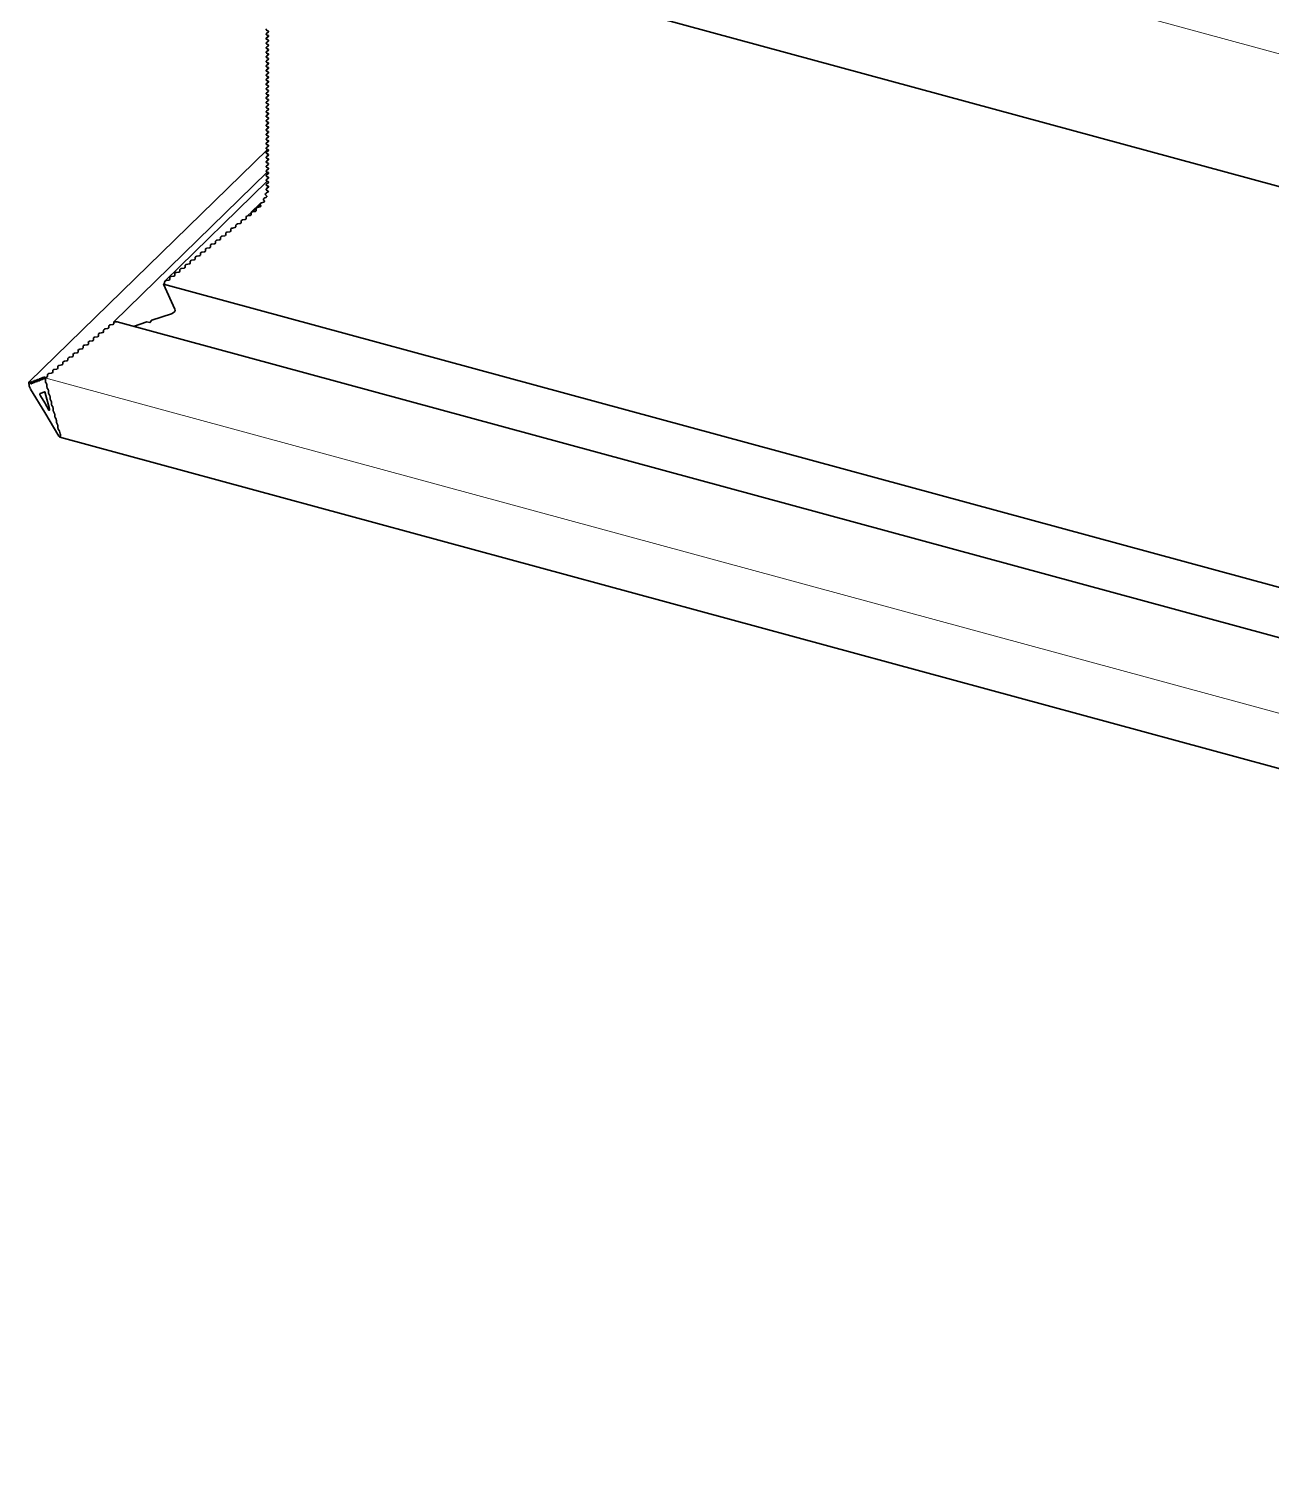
# Model space of a CAD drawing. Header units: millimetres. Extents: x -435 to 27166, y -19117 to 26500.
# Drawn here: x 24722.8 to 24788.8, y 19422.5 to 19499 of the extents above; entities that cross this region are included whole.
import ezdxf

# ---------------------------------------------------------------- set-up
doc = ezdxf.new("R2010")
doc.units = ezdxf.units.MM
doc.layers.add('Daglichtkoepel_Bitumen-P1-v1DWG_dwg', color=8, linetype='Continuous', lineweight=13)

# ---------------------------------------------------------------- blocks, each defined once
blk = doc.blocks.new('Daglichtkoepel_Bitumen-P1-v1DWG_dwg-3211646-Details Appartement')
at = {"color": 90, "lineweight": 35}
for p, q in [((17668.1, 33069.7), (20761.2, 32229.1)), ((17730.3, 32891.7), (17727.3, 32888.8)), ((17730.3, 32885.6), (17727.3, 32882.7)), ((17730.3, 32879.4), (17727.3, 32876.5)), ((17730.3, 32873.3), (17727.3, 32870.4)), ((17730.3, 32867.1), (17727.3, 32864.2)), ((17730.3, 32860.9), (17727.3, 32858)), ((17730.3, 32854.8), (17727.3, 32851.9)), ((17730.3, 32848.6), (17727.3, 32845.7)), ((17730.3, 32842.5), (17727.3, 32839.6)), ((17730.3, 32836.3), (17727.3, 32833.4)), ((17730.3, 32830.2), (17727.3, 32827.2)), ((17730.3, 32824), (17727.3, 32821.1)), ((17730.3, 32817.8), (17727.3, 32814.9)), ((17730.3, 32811.7), (17727.3, 32808.8)), ((17730.3, 32805.5), (17727.3, 32802.6)), ((17730.3, 32799.4), (17727.3, 32796.5)), ((17730.3, 32793.2), (17727.3, 32790.3)), ((17730.3, 32787), (17727.3, 32784.1)), ((17730.3, 32780.9), (17727.3, 32778)), ((17730.3, 32774.7), (17727.3, 32771.8)), ((17730.3, 32768.6), (17727.3, 32765.7)), ((17730.3, 32762.4), (17727.3, 32759.5)), ((17730.3, 32756.3), (17727.3, 32753.3)), ((17728.6, 32732.6), (17407.5, 32419.3)), ((17730.3, 32750.1), (17727.3, 32747.2)), ((17730.3, 32743.9), (17727.3, 32741)), ((17730.3, 32737.8), (17727.3, 32734.9)), ((17730.3, 32731.6), (17727.3, 32728.7)), ((17730.3, 32725.5), (17727.3, 32722.6)), ((17730.3, 32719.3), (17727.3, 32716.4)), ((17730.3, 32713.1), (17727.3, 32710.2)), ((17521.5, 32499.9), (17728.5, 32701.9)), ((17730.3, 32707), (17727.3, 32704.1)), ((17730.3, 32700.8), (17727.3, 32697.9)), ((17730.3, 32694.7), (17727.3, 32691.8)), ((17728.5, 32689.6), (17590.5, 32555)), ((17729.8, 32676.2), (17726.4, 32673)), ((17730.3, 32688.5), (17727.3, 32685.6)), ((17730.3, 32682.4), (17727.3, 32679.5)), ((17718.8, 32659.5), (17706.9, 32648)), ((17707.6, 32647.8), (17713.5, 32653.5)), ((17719.1, 32658.3), (17714.2, 32653.5)), ((22609.8, 31118.2), (17526, 32499.9)), ((17414.7, 32420.4), (17414.7, 32418.2)), ((17416.4, 32418.9), (17415.3, 32420.7)), ((17416.8, 32421.2), (17416.8, 32419.1)), ((17418.5, 32419.7), (17417.4, 32421.5)), ((17418.9, 32422.1), (17418.9, 32419.9)), ((17420.6, 32420.5), (17419.5, 32422.3)), ((17421, 32422.9), (17421, 32420.7)), ((17422.7, 32421.4), (17421.7, 32423.1)), ((17423.2, 32423.7), (17423.2, 32421.5)), ((17424.9, 32422.2), (17423.8, 32423.9)), ((17425.3, 32424.5), (17425.3, 32422.3)), ((17427, 32423), (17425.9, 32424.8)), ((17427.4, 32425.3), (17427.4, 32423.2)), ((17429.2, 32420.1), (17429.2, 32422.3)), ((17410, 32416.4), (17408.9, 32418.2)), ((17410.4, 32418.8), (17410.4, 32416.6)), ((17412.1, 32417.3), (17411.1, 32419)), ((17412.5, 32419.6), (17412.5, 32417.4)), ((17414.2, 32418.1), (17413.2, 32419.8)), ((17430.7, 32416.8), (17429.6, 32418.6)), ((17431.3, 32412.3), (17431.3, 32414.4)), ((17432.8, 32408.9), (17431.8, 32410.7)), ((17433.5, 32404.4), (17433.5, 32406.5)), ((17434.9, 32401), (17433.9, 32402.8)), ((17435.6, 32396.5), (17435.6, 32398.7)), ((17437.1, 32393.1), (17436, 32394.9)), ((17437.7, 32388.6), (17437.7, 32390.8)), ((17439.2, 32385.2), (17438.1, 32387)), ((17439.8, 32380.7), (17439.8, 32382.9)), ((17441.3, 32377.4), (17440.2, 32379.1)), ((17441.9, 32372.8), (17441.9, 32375)), ((17443.4, 32369.5), (17442.4, 32371.2)), ((17444.1, 32364.9), (17444.1, 32367.1)), ((17445.5, 32361.6), (17444.5, 32363.3)), ((17446.2, 32357), (17446.2, 32359.2)), ((17447.7, 32353.7), (17446.6, 32355.5)), ((17448.6, 32344.6), (22574.4, 30951.5))]:
    blk.add_line(p, q, dxfattribs=at)
at = {"color": 250, "lineweight": 13}
for p, q in [((17727.5, 32889), (17730.3, 32891.7)), ((17729.9, 32890.9), (17730.1, 32891.1)), ((17727.5, 32882.8), (17730.3, 32885.6)), ((17727.5, 32876.7), (17730.3, 32879.4)), ((17727.5, 32870.5), (17730.3, 32873.2)), ((17727.5, 32864.3), (17730.3, 32867.1)), ((17729.9, 32884.7), (17730.1, 32884.9)), ((17729.9, 32878.6), (17730.1, 32878.8)), ((17729.9, 32872.4), (17730.1, 32872.6)), ((17727.5, 32858.2), (17730.3, 32860.9)), ((17727.5, 32852), (17730.3, 32854.8)), ((17727.5, 32845.9), (17730.3, 32848.6)), ((17729.9, 32866.3), (17730.1, 32866.5)), ((17729.9, 32860.1), (17730.1, 32860.3)), ((17729.9, 32854), (17730.1, 32854.2)), ((17729.9, 32847.8), (17730.1, 32848)), ((17727.5, 32839.7), (17730.3, 32842.5)), ((17727.5, 32833.6), (17730.3, 32836.3)), ((17727.5, 32827.4), (17730.3, 32830.1)), ((17729.9, 32841.6), (17730.1, 32841.8)), ((17729.9, 32835.5), (17730.1, 32835.7)), ((17729.9, 32829.3), (17730.1, 32829.5)), ((17727.5, 32821.2), (17730.3, 32824)), ((17727.5, 32815.1), (17730.3, 32817.8)), ((17727.5, 32808.9), (17730.3, 32811.7)), ((17729.9, 32823.2), (17730.1, 32823.4)), ((17729.9, 32817), (17730.1, 32817.2)), ((17729.9, 32810.8), (17730.1, 32811.1)), ((17727.5, 32802.8), (17730.3, 32805.5)), ((17727.5, 32796.6), (17730.3, 32799.3)), ((17727.5, 32790.4), (17730.3, 32793.2)), ((17729.9, 32804.7), (17730.1, 32804.9)), ((17729.9, 32798.5), (17730.1, 32798.7)), ((17729.9, 32792.4), (17730.1, 32792.6)), ((17727.5, 32784.3), (17730.3, 32787)), ((17727.5, 32778.1), (17730.3, 32780.9)), ((17727.5, 32772), (17730.3, 32774.7)), ((17729.9, 32786.2), (17730.1, 32786.4)), ((17729.9, 32780.1), (17730.1, 32780.3)), ((17729.9, 32773.9), (17730.1, 32774.1)), ((17727.5, 32765.8), (17730.3, 32768.6)), ((17727.5, 32759.7), (17730.3, 32762.4)), ((17727.5, 32753.5), (17730.3, 32756.2)), ((17729.9, 32767.7), (17730.1, 32767.9)), ((17729.9, 32761.6), (17730.1, 32761.8)), ((17729.9, 32755.4), (17730.1, 32755.6)), ((17727.5, 32747.3), (17730.3, 32750.1)), ((17727.5, 32741.2), (17730.3, 32743.9)), ((17727.5, 32735), (17730.3, 32737.8)), ((17727.5, 32728.9), (17730.3, 32731.6)), ((17729.9, 32749.3), (17730.1, 32749.5)), ((17729.9, 32743.1), (17730.1, 32743.3)), ((17729.9, 32737), (17730.1, 32737.2)), ((17729.9, 32730.8), (17730.1, 32731)), ((17727.5, 32722.7), (17730.3, 32725.5)), ((17727.5, 32716.6), (17730.3, 32719.3)), ((17727.5, 32710.4), (17730.3, 32713.1)), ((17729.9, 32724.6), (17730.1, 32724.8)), ((17729.9, 32718.5), (17730.1, 32718.7)), ((17729.9, 32712.3), (17730.1, 32712.5)), ((17727.5, 32704.2), (17730.3, 32707)), ((17727.5, 32698.1), (17730.3, 32700.8)), ((17727.5, 32691.9), (17730.3, 32694.7)), ((17729.9, 32706.2), (17730.1, 32706.4)), ((17729.9, 32700), (17730.1, 32700.2)), ((17729.9, 32693.8), (17730.1, 32694)), ((17726.8, 32673.3), (17729.8, 32676.2)), ((17727.5, 32685.8), (17730.3, 32688.5)), ((17727.5, 32679.6), (17730.3, 32682.3)), ((17729.4, 32675.1), (17729.8, 32675.4)), ((17729.9, 32687.7), (17730.1, 32687.9)), ((17729.9, 32681.5), (17730.1, 32681.7)), ((17709, 32648.3), (17713.9, 32653.1)), ((17715.4, 32654.2), (17719.3, 32657.9)), ((17718.8, 32655.1), (17719.9, 32656.2)), ((17723.8, 32661.6), (17724.7, 32662.5)), ((17727.4, 32668.3), (17728, 32669)), ((17691.7, 32632.5), (17693.1, 32633.9)), ((17698.6, 32638), (17699.9, 32639.3)), ((17702, 32642.9), (17707.1, 32647.9)), ((17705.4, 32643.4), (17706.8, 32644.8)), ((17712.4, 32649), (17713.7, 32650.3)), ((17671.1, 32616.2), (17672.5, 32617.5)), ((17678, 32621.6), (17679.3, 32623)), ((17684.8, 32627.1), (17686.2, 32628.4)), ((17643.6, 32594.4), (17645, 32595.8)), ((17650.5, 32599.9), (17651.9, 32601.2)), ((17657.4, 32605.3), (17658.7, 32606.6)), ((17664.2, 32610.8), (17665.6, 32612.1)), ((17623.1, 32578.1), (17624.4, 32579.4)), ((17629.9, 32583.5), (17631.3, 32584.9)), ((17636.8, 32589), (17638.2, 32590.3)), ((17595.6, 32556.3), (17597, 32557.6)), ((17602.5, 32561.7), (17603.8, 32563.1)), ((17609.3, 32567.2), (17610.7, 32568.5)), ((17616.2, 32572.6), (17617.6, 32574)), ((17458.3, 32447.3), (17459.7, 32448.7)), ((22639.1, 31008.6), (17428.6, 32424.7)), ((17434.7, 32380.8), (17434.1, 32381))]:
    blk.add_line(p, q, dxfattribs=at)
at = {"color": 250, "lineweight": 13, "flags": 128}
for points in [[(19892.6, 32644.3), (17984.1, 33163), (18254.8, 33427.2)], [(22590.4, 31191.5), (17588.7, 32550.8), (17590.1, 32552.2)]]:
    blk.add_lwpolyline(points, dxfattribs=at)
at = {"color": 90, "lineweight": 35, "flags": 128}
for points in [[(17729.9, 32892.1), (17727.5, 32893.3)], [(17727.5, 32889), (17729.9, 32890.9)], [(17729.9, 32886), (17727.5, 32887.1)], [(17727.5, 32882.8), (17729.9, 32884.7)], [(17729.9, 32879.8), (17727.5, 32881)], [(17727.5, 32876.7), (17729.9, 32878.6)], [(17729.9, 32873.7), (17727.5, 32874.8)], [(17727.5, 32870.5), (17729.9, 32872.4)], [(17729.9, 32867.5), (17727.5, 32868.7)], [(17727.5, 32864.3), (17729.9, 32866.3)], [(17729.9, 32861.3), (17727.5, 32862.5)], [(17727.5, 32858.2), (17729.9, 32860.1)], [(17729.9, 32855.2), (17727.5, 32856.3)], [(17727.5, 32852), (17729.9, 32854)], [(17729.9, 32849), (17727.5, 32850.2)], [(17727.5, 32845.9), (17729.9, 32847.8)], [(17729.9, 32842.9), (17727.5, 32844)], [(17727.5, 32839.7), (17729.9, 32841.6)], [(17729.9, 32836.7), (17727.5, 32837.9)], [(17727.5, 32833.6), (17729.9, 32835.5)], [(17729.9, 32830.6), (17727.5, 32831.7)], [(17727.5, 32827.4), (17729.9, 32829.3)], [(17729.9, 32824.4), (17727.5, 32825.5)], [(17727.5, 32821.2), (17729.9, 32823.2)], [(17729.9, 32818.2), (17727.5, 32819.4)], [(17727.5, 32815.1), (17729.9, 32817)], [(17729.9, 32812.1), (17727.5, 32813.2)], [(17727.5, 32808.9), (17729.9, 32810.8)], [(17729.9, 32805.9), (17727.5, 32807.1)], [(17727.5, 32802.8), (17729.9, 32804.7)], [(17729.9, 32799.8), (17727.5, 32800.9)], [(17727.5, 32796.6), (17729.9, 32798.5)], [(17729.9, 32793.6), (17727.5, 32794.8)], [(17727.5, 32790.4), (17729.9, 32792.4)], [(17729.9, 32787.4), (17727.5, 32788.6)], [(17727.5, 32784.3), (17729.9, 32786.2)], [(17729.9, 32781.3), (17727.5, 32782.4)], [(17727.5, 32778.1), (17729.9, 32780.1)], [(17729.9, 32775.1), (17727.5, 32776.3)], [(17727.5, 32772), (17729.9, 32773.9)], [(17729.9, 32769), (17727.5, 32770.1)], [(17727.5, 32765.8), (17729.9, 32767.7)], [(17729.9, 32762.8), (17727.5, 32764)], [(17727.5, 32759.7), (17729.9, 32761.6)], [(17729.9, 32756.7), (17727.5, 32757.8)], [(17727.5, 32753.5), (17729.9, 32755.4)], [(17729.9, 32750.5), (17727.5, 32751.7)], [(17727.5, 32747.3), (17729.9, 32749.3)], [(17729.9, 32744.3), (17727.5, 32745.5)], [(17727.5, 32741.2), (17729.9, 32743.1)], [(17729.9, 32738.2), (17727.5, 32739.3)], [(17727.5, 32735), (17729.9, 32737)], [(17729.9, 32732), (17727.5, 32733.2)], [(17727.5, 32728.9), (17729.9, 32730.8)], [(17729.9, 32725.9), (17727.5, 32727)], [(17727.5, 32722.7), (17729.9, 32724.6)], [(17729.9, 32719.7), (17727.5, 32720.9)], [(17727.5, 32716.6), (17729.9, 32718.5)], [(17729.9, 32713.6), (17727.5, 32714.7)], [(17727.5, 32710.4), (17729.9, 32712.3)], [(17729.9, 32707.4), (17727.5, 32708.5)], [(17727.5, 32704.2), (17729.9, 32706.2)], [(17729.9, 32701.2), (17727.5, 32702.4)], [(17727.5, 32698.1), (17729.9, 32700)], [(17729.9, 32695.1), (17727.5, 32696.2)], [(17727.5, 32691.9), (17729.9, 32693.8)], [(17726.8, 32673.3), (17729.4, 32675.1)], [(17729.9, 32688.9), (17727.5, 32690.1)], [(17727.5, 32685.8), (17729.9, 32687.7)], [(17729.9, 32682.8), (17727.5, 32683.9)], [(17727.5, 32679.6), (17729.9, 32681.5)], [(17729.6, 32676.3), (17727.5, 32677.7)], [(17715.4, 32654.2), (17718.8, 32655.1)], [(17718.7, 32659.6), (17719.5, 32659.5)], [(17719.8, 32656.3), (17719.1, 32658.4)], [(17720.6, 32660.3), (17723.8, 32661.6)], [(17724.6, 32662.9), (17723.4, 32664.7)], [(17724.4, 32666.8), (17727.4, 32668.3)], [(17727.9, 32669.6), (17726.2, 32671.2)], [(17693.1, 32633.6), (17693.1, 32635.8)], [(17695.1, 32637.4), (17698.6, 32638)], [(17699.9, 32639.1), (17699.9, 32641.3)], [(17702, 32642.9), (17705.4, 32643.4)], [(17706.8, 32644.5), (17706.8, 32646.7)], [(17709, 32648.3), (17712.4, 32649)], [(17713.7, 32650.1), (17713.5, 32652.3)], [(17667.7, 32615.7), (17671.1, 32616.2)], [(17672.5, 32617.3), (17672.5, 32619.5)], [(17674.5, 32621.1), (17678, 32621.6)], [(17679.3, 32622.7), (17679.3, 32624.9)], [(17681.4, 32626.5), (17684.8, 32627.1)], [(17686.2, 32628.2), (17686.2, 32630.4)], [(17688.3, 32632), (17691.7, 32632.5)], [(17645, 32595.5), (17645, 32597.7)], [(17647.1, 32599.3), (17650.5, 32599.9)], [(17651.9, 32600.9), (17651.9, 32603.1)], [(17653.9, 32604.8), (17657.4, 32605.3)], [(17658.7, 32606.4), (17658.7, 32608.6)], [(17660.8, 32610.2), (17664.2, 32610.8)], [(17665.6, 32611.8), (17665.6, 32614)], [(17617.6, 32573.7), (17617.6, 32575.9)], [(17619.6, 32577.5), (17623.1, 32578.1)], [(17624.4, 32579.2), (17624.4, 32581.3)], [(17626.5, 32583), (17629.9, 32583.5)], [(17631.3, 32584.6), (17631.3, 32586.8)], [(17633.3, 32588.4), (17636.8, 32589)], [(17638.2, 32590.1), (17638.2, 32592.2)], [(17640.2, 32593.9), (17643.6, 32594.4)], [(17592.2, 32555.7), (17595.6, 32556.3)], [(17597, 32557.4), (17597, 32559.5)], [(17599, 32561.2), (17602.5, 32561.7)], [(17603.8, 32562.8), (17603.8, 32565)], [(17605.9, 32566.6), (17609.3, 32567.2)], [(17610.7, 32568.3), (17610.7, 32570.4)], [(17612.8, 32572.1), (17616.2, 32572.6)], [(17604, 32516.9), (17588.6, 32550.8)], [(17590.1, 32551.9), (17590.1, 32554.1)], [(17521.5, 32497.4), (17521.5, 32499.6)], [(17566, 32499.9), (17570.2, 32499), (17566, 32499.9), (17548, 32493.9)], [(17572.6, 32502.1), (17599.1, 32510.8), (17572.6, 32502.1), (17570.2, 32499)], [(17496.1, 32479.5), (17499.5, 32480)], [(17500.9, 32481.1), (17500.9, 32483.3)], [(17502.9, 32484.9), (17506.4, 32485.5)], [(17507.7, 32486.6), (17507.7, 32488.7)], [(17509.8, 32490.4), (17513.2, 32490.9)], [(17514.6, 32492), (17514.6, 32494.2)], [(17516.7, 32495.8), (17520.1, 32496.4)], [(17473.4, 32459.3), (17473.4, 32461.5)], [(17475.5, 32463.1), (17478.9, 32463.7)], [(17480.3, 32464.8), (17480.3, 32466.9)], [(17482.3, 32468.6), (17485.8, 32469.1)], [(17487.2, 32470.2), (17487.2, 32472.4)], [(17489.2, 32474), (17492.6, 32474.6)], [(17494, 32475.7), (17494, 32477.8)], [(17446, 32437.5), (17446, 32439.7)], [(17448, 32441.3), (17451.5, 32441.9)], [(17452.8, 32443), (17452.8, 32445.2)], [(17454.9, 32446.8), (17458.3, 32447.3)], [(17459.7, 32448.4), (17459.7, 32450.6)], [(17461.8, 32452.2), (17465.2, 32452.8)], [(17466.6, 32453.9), (17466.6, 32456)], [(17468.6, 32457.7), (17472.1, 32458.2)], [(17432.2, 32426.6), (17432.2, 32428.8)], [(17434.3, 32430.4), (17437.7, 32431)], [(17439.1, 32432.1), (17439.1, 32434.3)], [(17441.2, 32435.9), (17444.6, 32436.4)]]:
    blk.add_lwpolyline(points, close=True, dxfattribs=at)
for points in [[(17725.5, 32672.2), (17725.5, 32672.2), (17725.5, 32672.2), (17726, 32672.3), (17725.5, 32672.2), (17729.7, 32676.3)], [(17727, 32678.5), (17726.8, 32678.5), (17726.8, 32678.6), (17726.9, 32678.6), (17726.8, 32678.6)], [(17726.8, 32678.5), (17726.8, 32678.6), (17726.9, 32678.6)], [(17719.3, 32659.4), (17713.4, 32653.6), (17714, 32653.3), (17713.9, 32653.2)], [(17713.4, 32653.6), (17714.1, 32653.4), (17713.4, 32653.6), (17714, 32653.3)], [(17707.4, 32647.7), (17706.9, 32648), (17707.4, 32647.7), (17707.2, 32647.6)], [(17590.1, 32552.3), (17588.6, 32550.8), (17588.7, 32550.8), (17588.6, 32550.8), (22590.4, 31191.4), (22590.4, 31191.5)], [(17428.6, 32424.7), (17428.3, 32425.1), (17430.9, 32425.5), (17428.3, 32425.1), (17428, 32425.6)], [(17407.7, 32419.4), (17408.2, 32419.6), (17408.5, 32418.6)], [(17409.2, 32409.4), (17428.3, 32377.6), (17447.4, 32345.8)], [(17422, 32403.4), (17428.3, 32405.8), (17434.6, 32382.5)], [(17434.1, 32381), (17428.3, 32390.7), (17422.5, 32400.4)], [(17448.1, 32352.6), (17448.4, 32352.7), (17448.9, 32350.7)]]:
    blk.add_lwpolyline(points, dxfattribs=at)
at = {"color": 90, "lineweight": 35}
for centre, major_axis, ratio, start_param, end_param in [((17728.9, 32894.4), (2.03, 0.53), 0.609236, 2.199364, 3.770161), ((17728.9, 32894.4), (2.03, 0.53), 0.609236, 2.199364, 3.770161), ((17728.9, 32888.3), (2.03, 0.53), 0.609236, 2.199364, 3.770161), ((17728.9, 32888.3), (2.03, 0.53), 0.609236, 2.199364, 3.770161), ((17728.9, 32891.4), (1.36, 0.35), 0.609236, 5.340956, 6.911753), ((17728.9, 32891.4), (1.36, 0.35), 0.609236, 5.340956, 6.911753), ((17728.9, 32882.1), (2.03, 0.53), 0.609236, 2.199364, 3.770161), ((17728.9, 32882.1), (2.03, 0.53), 0.609236, 2.199364, 3.770161), ((17728.9, 32876), (2.03, 0.53), 0.609236, 2.199364, 3.770161), ((17728.9, 32876), (2.03, 0.53), 0.609236, 2.199364, 3.770161), ((17728.9, 32869.8), (2.03, 0.53), 0.609236, 2.199364, 3.770161), ((17728.9, 32869.8), (2.03, 0.53), 0.609236, 2.199364, 3.770161), ((17728.9, 32885.2), (1.36, 0.35), 0.609236, 5.340956, 6.911753), ((17728.9, 32885.2), (1.36, 0.35), 0.609236, 5.340956, 6.911753), ((17728.9, 32879), (1.36, 0.35), 0.609236, 5.340956, 6.911753), ((17728.9, 32879), (1.36, 0.35), 0.609236, 5.340956, 6.911753), ((17728.9, 32872.9), (1.36, 0.35), 0.609236, 5.340956, 6.911753), ((17728.9, 32872.9), (1.36, 0.35), 0.609236, 5.340956, 6.911753), ((17728.9, 32866.7), (1.36, 0.35), 0.609236, 5.340956, 6.911753), ((17728.9, 32866.7), (1.36, 0.35), 0.609236, 5.340956, 6.911753), ((17728.9, 32863.7), (2.03, 0.53), 0.609236, 2.199364, 3.770161), ((17728.9, 32863.7), (2.03, 0.53), 0.609236, 2.199364, 3.770161), ((17728.9, 32857.5), (2.03, 0.53), 0.609236, 2.199364, 3.770161), ((17728.9, 32857.5), (2.03, 0.53), 0.609236, 2.199364, 3.770161), ((17728.9, 32851.3), (2.03, 0.53), 0.609236, 2.199364, 3.770161), ((17728.9, 32851.3), (2.03, 0.53), 0.609236, 2.199364, 3.770161), ((17728.9, 32860.6), (1.36, 0.35), 0.609236, 5.340956, 6.911753), ((17728.9, 32860.6), (1.36, 0.35), 0.609236, 5.340956, 6.911753), ((17728.9, 32854.4), (1.36, 0.35), 0.609236, 5.340956, 6.911753), ((17728.9, 32854.4), (1.36, 0.35), 0.609236, 5.340956, 6.911753), ((17728.9, 32848.3), (1.36, 0.35), 0.609236, 5.340956, 6.911753), ((17728.9, 32848.3), (1.36, 0.35), 0.609236, 5.340956, 6.911753), ((17728.9, 32845.2), (2.03, 0.53), 0.609236, 2.199364, 3.770161), ((17728.9, 32845.2), (2.03, 0.53), 0.609236, 2.199364, 3.770161), ((17728.9, 32839), (2.03, 0.53), 0.609236, 2.199364, 3.770161), ((17728.9, 32839), (2.03, 0.53), 0.609236, 2.199364, 3.770161), ((17728.9, 32832.9), (2.03, 0.53), 0.609236, 2.199364, 3.770161), ((17728.9, 32832.9), (2.03, 0.53), 0.609236, 2.199364, 3.770161), ((17728.9, 32842.1), (1.36, 0.35), 0.609236, 5.340956, 6.911753), ((17728.9, 32842.1), (1.36, 0.35), 0.609236, 5.340956, 6.911753), ((17728.9, 32835.9), (1.36, 0.35), 0.609236, 5.340956, 6.911753), ((17728.9, 32835.9), (1.36, 0.35), 0.609236, 5.340956, 6.911753), ((17728.9, 32829.8), (1.36, 0.35), 0.609236, 5.340956, 6.911753), ((17728.9, 32829.8), (1.36, 0.35), 0.609236, 5.340956, 6.911753), ((17728.9, 32826.7), (2.03, 0.53), 0.609236, 2.199364, 3.770161), ((17728.9, 32826.7), (2.03, 0.53), 0.609236, 2.199364, 3.770161), ((17728.9, 32820.5), (2.03, 0.53), 0.609236, 2.199364, 3.770161), ((17728.9, 32820.5), (2.03, 0.53), 0.609236, 2.199364, 3.770161), ((17728.9, 32814.4), (2.03, 0.53), 0.609236, 2.199364, 3.770161), ((17728.9, 32814.4), (2.03, 0.53), 0.609236, 2.199364, 3.770161), ((17728.9, 32808.2), (2.03, 0.53), 0.609236, 2.199364, 3.770161), ((17728.9, 32808.2), (2.03, 0.53), 0.609236, 2.199364, 3.770161), ((17728.9, 32823.6), (1.36, 0.35), 0.609236, 5.340956, 6.911753), ((17728.9, 32823.6), (1.36, 0.35), 0.609236, 5.340956, 6.911753), ((17728.9, 32817.5), (1.36, 0.35), 0.609236, 5.340956, 6.911753), ((17728.9, 32817.5), (1.36, 0.35), 0.609236, 5.340956, 6.911753), ((17728.9, 32811.3), (1.36, 0.35), 0.609236, 5.340956, 6.911753), ((17728.9, 32811.3), (1.36, 0.35), 0.609236, 5.340956, 6.911753), ((17728.9, 32802.1), (2.03, 0.53), 0.609236, 2.199364, 3.770161), ((17728.9, 32802.1), (2.03, 0.53), 0.609236, 2.199364, 3.770161), ((17728.9, 32795.9), (2.03, 0.53), 0.609236, 2.199364, 3.770161), ((17728.9, 32795.9), (2.03, 0.53), 0.609236, 2.199364, 3.770161), ((17728.9, 32789.8), (2.03, 0.53), 0.609236, 2.199364, 3.770161), ((17728.9, 32789.8), (2.03, 0.53), 0.609236, 2.199364, 3.770161), ((17728.9, 32805.2), (1.36, 0.35), 0.609236, 5.340956, 6.911753), ((17728.9, 32805.2), (1.36, 0.35), 0.609236, 5.340956, 6.911753), ((17728.9, 32799), (1.36, 0.35), 0.609236, 5.340956, 6.911753), ((17728.9, 32799), (1.36, 0.35), 0.609236, 5.340956, 6.911753), ((17728.9, 32792.8), (1.36, 0.35), 0.609236, 5.340956, 6.911753), ((17728.9, 32792.8), (1.36, 0.35), 0.609236, 5.340956, 6.911753), ((17728.9, 32783.6), (2.03, 0.53), 0.609236, 2.199364, 3.770161), ((17728.9, 32783.6), (2.03, 0.53), 0.609236, 2.199364, 3.770161), ((17728.9, 32777.4), (2.03, 0.53), 0.609236, 2.199364, 3.770161), ((17728.9, 32777.4), (2.03, 0.53), 0.609236, 2.199364, 3.770161), ((17728.9, 32771.3), (2.03, 0.53), 0.609236, 2.199364, 3.770161), ((17728.9, 32771.3), (2.03, 0.53), 0.609236, 2.199364, 3.770161), ((17728.9, 32786.7), (1.36, 0.35), 0.609236, 5.340956, 6.911753), ((17728.9, 32786.7), (1.36, 0.35), 0.609236, 5.340956, 6.911753), ((17728.9, 32780.5), (1.36, 0.35), 0.609236, 5.340956, 6.911753), ((17728.9, 32780.5), (1.36, 0.35), 0.609236, 5.340956, 6.911753), ((17728.9, 32774.4), (1.36, 0.35), 0.609236, 5.340956, 6.911753), ((17728.9, 32774.4), (1.36, 0.35), 0.609236, 5.340956, 6.911753), ((17728.9, 32765.1), (2.03, 0.53), 0.609236, 2.199364, 3.770161), ((17728.9, 32765.1), (2.03, 0.53), 0.609236, 2.199364, 3.770161), ((17728.9, 32759), (2.03, 0.53), 0.609236, 2.199364, 3.770161), ((17728.9, 32759), (2.03, 0.53), 0.609236, 2.199364, 3.770161), ((17728.9, 32752.8), (2.03, 0.53), 0.609236, 2.199364, 3.770161), ((17728.9, 32752.8), (2.03, 0.53), 0.609236, 2.199364, 3.770161), ((17728.9, 32768.2), (1.36, 0.35), 0.609236, 5.340956, 6.911753), ((17728.9, 32768.2), (1.36, 0.35), 0.609236, 5.340956, 6.911753), ((17728.9, 32762), (1.36, 0.35), 0.609236, 5.340956, 6.911753), ((17728.9, 32762), (1.36, 0.35), 0.609236, 5.340956, 6.911753), ((17728.9, 32755.9), (1.36, 0.35), 0.609236, 5.340956, 6.911753), ((17728.9, 32755.9), (1.36, 0.35), 0.609236, 5.340956, 6.911753), ((17728.9, 32749.7), (1.36, 0.35), 0.609236, 5.340956, 6.911753), ((17728.9, 32749.7), (1.36, 0.35), 0.609236, 5.340956, 6.911753), ((17728.9, 32746.6), (2.03, 0.53), 0.609236, 2.199364, 3.770161), ((17728.9, 32746.6), (2.03, 0.53), 0.609236, 2.199364, 3.770161), ((17728.9, 32740.5), (2.03, 0.53), 0.609236, 2.199364, 3.770161), ((17728.9, 32740.5), (2.03, 0.53), 0.609236, 2.199364, 3.770161), ((17728.9, 32734.3), (2.03, 0.53), 0.609236, 2.199364, 3.770161), ((17728.9, 32734.3), (2.03, 0.53), 0.609236, 2.199364, 3.770161), ((17728.9, 32743.6), (1.36, 0.35), 0.609236, 5.340956, 6.911753), ((17728.9, 32743.6), (1.36, 0.35), 0.609236, 5.340956, 6.911753), ((17728.9, 32737.4), (1.36, 0.35), 0.609236, 5.340956, 6.911753), ((17728.9, 32737.4), (1.36, 0.35), 0.609236, 5.340956, 6.911753), ((17728.9, 32731.3), (1.36, 0.35), 0.609236, 5.340956, 6.911753), ((17728.9, 32731.3), (1.36, 0.35), 0.609236, 5.340956, 6.911753), ((17728.9, 32728.2), (2.03, 0.53), 0.609236, 2.199364, 3.770161), ((17728.9, 32728.2), (2.03, 0.53), 0.609236, 2.199364, 3.770161), ((17728.9, 32722), (2.03, 0.53), 0.609236, 2.199364, 3.770161), ((17728.9, 32722), (2.03, 0.53), 0.609236, 2.199364, 3.770161), ((17728.9, 32715.9), (2.03, 0.53), 0.609236, 2.199364, 3.770161), ((17728.9, 32715.9), (2.03, 0.53), 0.609236, 2.199364, 3.770161), ((17728.9, 32725.1), (1.36, 0.35), 0.609236, 5.340956, 6.911753), ((17728.9, 32725.1), (1.36, 0.35), 0.609236, 5.340956, 6.911753), ((17728.9, 32718.9), (1.36, 0.35), 0.609236, 5.340956, 6.911753), ((17728.9, 32718.9), (1.36, 0.35), 0.609236, 5.340956, 6.911753), ((17728.9, 32712.8), (1.36, 0.35), 0.609236, 5.340956, 6.911753), ((17728.9, 32712.8), (1.36, 0.35), 0.609236, 5.340956, 6.911753), ((17728.9, 32709.7), (2.03, 0.53), 0.609236, 2.199364, 3.770161), ((17728.9, 32709.7), (2.03, 0.53), 0.609236, 2.199364, 3.770161), ((17728.9, 32703.5), (2.03, 0.53), 0.609236, 2.199364, 3.770161), ((17728.9, 32703.5), (2.03, 0.53), 0.609236, 2.199364, 3.770161), ((17728.9, 32697.4), (2.03, 0.53), 0.609236, 2.199364, 3.770161), ((17728.9, 32697.4), (2.03, 0.53), 0.609236, 2.199364, 3.770161), ((17728.9, 32706.6), (1.36, 0.35), 0.609236, 5.340956, 6.911753), ((17728.9, 32706.6), (1.36, 0.35), 0.609236, 5.340956, 6.911753), ((17728.9, 32700.5), (1.36, 0.35), 0.609236, 5.340956, 6.911753), ((17728.9, 32700.5), (1.36, 0.35), 0.609236, 5.340956, 6.911753), ((17728.9, 32694.3), (1.36, 0.35), 0.609236, 5.340956, 6.911753), ((17728.9, 32694.3), (1.36, 0.35), 0.609236, 5.340956, 6.911753), ((17728.1, 32672.5), (2.03, 0.53), 0.609236, 2.094394, 2.879792), ((17728.1, 32672.5), (2.03, 0.53), 0.609236, 2.094394, 2.879792), ((17728.9, 32691.2), (2.03, 0.53), 0.609236, 2.199364, 3.770161), ((17728.9, 32691.2), (2.03, 0.53), 0.609236, 2.199364, 3.770161), ((17728.9, 32685.1), (2.03, 0.53), 0.609236, 2.199364, 3.770161), ((17728.9, 32685.1), (2.03, 0.53), 0.609236, 2.199364, 3.770161), ((17728.9, 32678.9), (2.03, 0.53), 0.609236, 2.199364, 2.984762), ((17728.9, 32678.9), (2.03, 0.53), 0.609236, 2.199364, 2.984762), ((17729.1, 32678.7), (2.03, 0.53), 0.609236, 2.879792, 3.665191), ((17729.1, 32678.7), (2.03, 0.53), 0.609236, 2.879792, 3.665191), ((17728.6, 32675.6), (1.36, 0.35), 0.609236, 5.235987, 6.806783), ((17728.6, 32675.6), (1.36, 0.35), 0.609236, 5.235987, 6.806783), ((17728.9, 32688.1), (1.36, 0.35), 0.609236, 5.340956, 6.911753), ((17728.9, 32688.1), (1.36, 0.35), 0.609236, 5.340956, 6.911753), ((17728.9, 32682), (1.36, 0.35), 0.609236, 5.340956, 6.911753), ((17728.9, 32682), (1.36, 0.35), 0.609236, 5.340956, 6.911753), ((17715.6, 32652.7), (2.03, 0.53), 0.609236, 2.251253, 3.036651), ((17715.6, 32652.7), (2.03, 0.53), 0.609236, 2.251253, 3.036651), ((17715.9, 32652.9), (2.03, 0.53), 0.609236, 1.62299, 2.408388), ((17715.9, 32652.9), (2.03, 0.53), 0.609236, 1.62299, 2.408388), ((17718.5, 32656), (1.36, 0.35), 0.609236, 4.764582, 6.335379), ((17718.5, 32656), (1.36, 0.35), 0.609236, 4.764582, 6.335379), ((17721.1, 32659), (2.03, 0.53), 0.609236, 2.408388, 3.193786), ((17721.1, 32659), (2.03, 0.53), 0.609236, 2.408388, 3.193786), ((17721.4, 32659.2), (2.03, 0.53), 0.609236, 1.780124, 2.565523), ((17721.4, 32659.2), (2.03, 0.53), 0.609236, 1.780124, 2.565523), ((17725.3, 32665.5), (2.03, 0.53), 0.609236, 2.565523, 3.350921), ((17725.3, 32665.5), (2.03, 0.53), 0.609236, 2.565523, 3.350921), ((17725.5, 32665.8), (2.03, 0.53), 0.609236, 1.937259, 2.722658), ((17725.5, 32665.8), (2.03, 0.53), 0.609236, 1.937259, 2.722658), ((17723.3, 32662.4), (1.36, 0.35), 0.609236, 4.921717, 6.492513), ((17723.3, 32662.4), (1.36, 0.35), 0.609236, 4.921717, 6.492513), ((17728, 32672.2), (2.03, 0.53), 0.609236, 2.722658, 3.508056), ((17728, 32672.2), (2.03, 0.53), 0.609236, 2.722658, 3.508056), ((17726.7, 32669), (1.36, 0.35), 0.609236, 5.078852, 6.649648), ((17726.7, 32669), (1.36, 0.35), 0.609236, 5.078852, 6.649648), ((17695.1, 32636.1), (2.03, 0.53), 0.609236, 1.413965, 2.984763), ((17695.1, 32636.1), (2.03, 0.53), 0.609236, 1.413965, 2.984763), ((17698.6, 32638.9), (1.36, 0.35), 0.609236, 4.555558, 6.126354), ((17698.6, 32638.9), (1.36, 0.35), 0.609236, 4.555558, 6.126354), ((17702, 32641.6), (2.03, 0.53), 0.609236, 1.413965, 2.984763), ((17702, 32641.6), (2.03, 0.53), 0.609236, 1.413965, 2.984763), ((17705.4, 32644.3), (1.36, 0.35), 0.609236, 4.555558, 6.126354), ((17705.4, 32644.3), (1.36, 0.35), 0.609236, 4.555558, 6.126354), ((17708.8, 32647), (2.03, 0.53), 0.609236, 2.199364, 2.984762), ((17708.8, 32647), (2.03, 0.53), 0.609236, 2.199364, 2.984762), ((17709.1, 32647.1), (2.03, 0.53), 0.609236, 1.465855, 2.251253), ((17709.1, 32647.1), (2.03, 0.53), 0.609236, 1.465855, 2.251253), ((17712.3, 32649.9), (1.36, 0.35), 0.609236, 4.607447, 6.178244), ((17712.3, 32649.9), (1.36, 0.35), 0.609236, 4.607447, 6.178244), ((17667.7, 32614.3), (2.03, 0.53), 0.609236, 1.413965, 2.984763), ((17667.7, 32614.3), (2.03, 0.53), 0.609236, 1.413965, 2.984763), ((17671.1, 32617.1), (1.36, 0.35), 0.609236, 4.555558, 6.126354), ((17671.1, 32617.1), (1.36, 0.35), 0.609236, 4.555558, 6.126354), ((17674.5, 32619.8), (2.03, 0.53), 0.609236, 1.413965, 2.984763), ((17674.5, 32619.8), (2.03, 0.53), 0.609236, 1.413965, 2.984763), ((17678, 32622.5), (1.36, 0.35), 0.609236, 4.555558, 6.126354), ((17678, 32622.5), (1.36, 0.35), 0.609236, 4.555558, 6.126354), ((17681.4, 32625.2), (2.03, 0.53), 0.609236, 1.413965, 2.984763), ((17681.4, 32625.2), (2.03, 0.53), 0.609236, 1.413965, 2.984763), ((17684.8, 32628), (1.36, 0.35), 0.609236, 4.555558, 6.126354), ((17684.8, 32628), (1.36, 0.35), 0.609236, 4.555558, 6.126354), ((17688.3, 32630.7), (2.03, 0.53), 0.609236, 1.413965, 2.984763), ((17688.3, 32630.7), (2.03, 0.53), 0.609236, 1.413965, 2.984763), ((17691.7, 32633.4), (1.36, 0.35), 0.609236, 4.555558, 6.126354), ((17691.7, 32633.4), (1.36, 0.35), 0.609236, 4.555558, 6.126354), ((17643.6, 32595.3), (1.36, 0.35), 0.609236, 4.555558, 6.126354), ((17643.6, 32595.3), (1.36, 0.35), 0.609236, 4.555558, 6.126354), ((17647.1, 32598), (2.03, 0.53), 0.609236, 1.413965, 2.984763), ((17647.1, 32598), (2.03, 0.53), 0.609236, 1.413965, 2.984763), ((17650.5, 32600.7), (1.36, 0.35), 0.609236, 4.555558, 6.126354), ((17650.5, 32600.7), (1.36, 0.35), 0.609236, 4.555558, 6.126354), ((17653.9, 32603.5), (2.03, 0.53), 0.609236, 1.413965, 2.984763), ((17653.9, 32603.5), (2.03, 0.53), 0.609236, 1.413965, 2.984763), ((17657.4, 32606.2), (1.36, 0.35), 0.609236, 4.555558, 6.126354), ((17657.4, 32606.2), (1.36, 0.35), 0.609236, 4.555558, 6.126354), ((17660.8, 32608.9), (2.03, 0.53), 0.609236, 1.413965, 2.984763), ((17660.8, 32608.9), (2.03, 0.53), 0.609236, 1.413965, 2.984763), ((17664.2, 32611.6), (1.36, 0.35), 0.609236, 4.555558, 6.126354), ((17664.2, 32611.6), (1.36, 0.35), 0.609236, 4.555558, 6.126354), ((17619.6, 32576.2), (2.03, 0.53), 0.609236, 1.413965, 2.984763), ((17619.6, 32576.2), (2.03, 0.53), 0.609236, 1.413965, 2.984763), ((17623.1, 32578.9), (1.36, 0.35), 0.609236, 4.555558, 6.126354), ((17623.1, 32578.9), (1.36, 0.35), 0.609236, 4.555558, 6.126354), ((17626.5, 32581.7), (2.03, 0.53), 0.609236, 1.413965, 2.984763), ((17626.5, 32581.7), (2.03, 0.53), 0.609236, 1.413965, 2.984763), ((17629.9, 32584.4), (1.36, 0.35), 0.609236, 4.555558, 6.126354), ((17629.9, 32584.4), (1.36, 0.35), 0.609236, 4.555558, 6.126354), ((17633.3, 32587.1), (2.03, 0.53), 0.609236, 1.413965, 2.984763), ((17633.3, 32587.1), (2.03, 0.53), 0.609236, 1.413965, 2.984763), ((17636.8, 32589.8), (1.36, 0.35), 0.609236, 4.555558, 6.126354), ((17636.8, 32589.8), (1.36, 0.35), 0.609236, 4.555558, 6.126354), ((17640.2, 32592.6), (2.03, 0.53), 0.609236, 1.413965, 2.984763), ((17640.2, 32592.6), (2.03, 0.53), 0.609236, 1.413965, 2.984763), ((17595.6, 32557.2), (1.36, 0.35), 0.609236, 4.555558, 6.126354), ((17595.6, 32557.2), (1.36, 0.35), 0.609236, 4.555558, 6.126354), ((17599, 32559.9), (2.03, 0.53), 0.609236, 1.413965, 2.984763), ((17599, 32559.9), (2.03, 0.53), 0.609236, 1.413965, 2.984763), ((17602.5, 32562.6), (1.36, 0.35), 0.609236, 4.555558, 6.126354), ((17602.5, 32562.6), (1.36, 0.35), 0.609236, 4.555558, 6.126354), ((17605.9, 32565.3), (2.03, 0.53), 0.609236, 1.413965, 2.984763), ((17605.9, 32565.3), (2.03, 0.53), 0.609236, 1.413965, 2.984763), ((17609.3, 32568), (1.36, 0.35), 0.609236, 4.555558, 6.126354), ((17609.3, 32568), (1.36, 0.35), 0.609236, 4.555558, 6.126354), ((17612.8, 32570.8), (2.03, 0.53), 0.609236, 1.413965, 2.984763), ((17612.8, 32570.8), (2.03, 0.53), 0.609236, 1.413965, 2.984763), ((17616.2, 32573.5), (1.36, 0.35), 0.609236, 4.555558, 6.126354), ((17616.2, 32573.5), (1.36, 0.35), 0.609236, 4.555558, 6.126354), ((17588.7, 32551.7), (1.36, 0.35), 0.609236, 4.555558, 6.126354), ((17588.7, 32551.7), (1.36, 0.35), 0.609236, 4.555558, 6.126354), ((17592.2, 32554.4), (2.03, 0.53), 0.609236, 1.413965, 2.984763), ((17592.2, 32554.4), (2.03, 0.53), 0.609236, 1.413965, 2.984763), ((17522.2, 32495.7), (6.78, 1.76), 0.609236, 0.817209, 1.511983), ((17522.2, 32495.7), (6.78, 1.76), 0.609236, 0.817209, 1.511983), ((17523.5, 32500), (2.03, 0.53), 0.609236, 2.774551, 2.984763), ((17523.5, 32500), (2.03, 0.53), 0.609236, 2.774551, 2.984763), ((17597.4, 32514.7), (6.78, 1.76), 0.609236, 4.817358, 6.388154), ((17597.4, 32514.7), (6.78, 1.76), 0.609236, 4.817358, 6.388154), ((17496.1, 32478.2), (2.03, 0.53), 0.609236, 1.413965, 2.984763), ((17496.1, 32478.2), (2.03, 0.53), 0.609236, 1.413965, 2.984763), ((17499.5, 32480.9), (1.36, 0.35), 0.609236, 4.555558, 6.126354), ((17499.5, 32480.9), (1.36, 0.35), 0.609236, 4.555558, 6.126354), ((17502.9, 32483.6), (2.03, 0.53), 0.609236, 1.413965, 2.984763), ((17502.9, 32483.6), (2.03, 0.53), 0.609236, 1.413965, 2.984763), ((17506.4, 32486.3), (1.36, 0.35), 0.609236, 4.555558, 6.126354), ((17506.4, 32486.3), (1.36, 0.35), 0.609236, 4.555558, 6.126354), ((17509.8, 32489.1), (2.03, 0.53), 0.609236, 1.413965, 2.984763), ((17509.8, 32489.1), (2.03, 0.53), 0.609236, 1.413965, 2.984763), ((17513.2, 32491.8), (1.36, 0.35), 0.609236, 4.555558, 6.126354), ((17513.2, 32491.8), (1.36, 0.35), 0.609236, 4.555558, 6.126354), ((17516.7, 32494.5), (2.03, 0.53), 0.609236, 1.413965, 2.984763), ((17516.7, 32494.5), (2.03, 0.53), 0.609236, 1.413965, 2.984763), ((17520.1, 32497.2), (1.36, 0.35), 0.609236, 4.555558, 6.126354), ((17520.1, 32497.2), (1.36, 0.35), 0.609236, 4.555558, 6.126354), ((17472.1, 32459.1), (1.36, 0.35), 0.609236, 4.555558, 6.126354), ((17472.1, 32459.1), (1.36, 0.35), 0.609236, 4.555558, 6.126354), ((17475.5, 32461.8), (2.03, 0.53), 0.609236, 1.413965, 2.984763), ((17475.5, 32461.8), (2.03, 0.53), 0.609236, 1.413965, 2.984763), ((17478.9, 32464.5), (1.36, 0.35), 0.609236, 4.555558, 6.126354), ((17478.9, 32464.5), (1.36, 0.35), 0.609236, 4.555558, 6.126354), ((17482.3, 32467.3), (2.03, 0.53), 0.609236, 1.413965, 2.984763), ((17482.3, 32467.3), (2.03, 0.53), 0.609236, 1.413965, 2.984763), ((17485.8, 32470), (1.36, 0.35), 0.609236, 4.555558, 6.126354), ((17485.8, 32470), (1.36, 0.35), 0.609236, 4.555558, 6.126354), ((17489.2, 32472.7), (2.03, 0.53), 0.609236, 1.413965, 2.984763), ((17489.2, 32472.7), (2.03, 0.53), 0.609236, 1.413965, 2.984763), ((17492.6, 32475.4), (1.36, 0.35), 0.609236, 4.555558, 6.126354), ((17492.6, 32475.4), (1.36, 0.35), 0.609236, 4.555558, 6.126354), ((17448, 32440), (2.03, 0.53), 0.609236, 1.413965, 2.984763), ((17448, 32440), (2.03, 0.53), 0.609236, 1.413965, 2.984763), ((17451.5, 32442.8), (1.36, 0.35), 0.609236, 4.555558, 6.126354), ((17451.5, 32442.8), (1.36, 0.35), 0.609236, 4.555558, 6.126354), ((17454.9, 32445.5), (2.03, 0.53), 0.609236, 1.413965, 2.984763), ((17454.9, 32445.5), (2.03, 0.53), 0.609236, 1.413965, 2.984763), ((17458.3, 32448.2), (1.36, 0.35), 0.609236, 4.555558, 6.126354), ((17458.3, 32448.2), (1.36, 0.35), 0.609236, 4.555558, 6.126354), ((17461.8, 32450.9), (2.03, 0.53), 0.609236, 1.413965, 2.984763), ((17461.8, 32450.9), (2.03, 0.53), 0.609236, 1.413965, 2.984763), ((17465.2, 32453.7), (1.36, 0.35), 0.609236, 4.555558, 6.126354), ((17465.2, 32453.7), (1.36, 0.35), 0.609236, 4.555558, 6.126354), ((17468.6, 32456.4), (2.03, 0.53), 0.609236, 1.413965, 2.984763), ((17468.6, 32456.4), (2.03, 0.53), 0.609236, 1.413965, 2.984763), ((17413.2, 32418.5), (-0.44, 1.68), 0.276616, 5.529598, 7.100396), ((17415.3, 32419.4), (-0.44, 1.68), 0.276616, 5.529598, 7.100396), ((17417.4, 32420.2), (-0.44, 1.68), 0.276616, 5.529598, 7.100396), ((17418.5, 32420.6), (-0.29, 1.12), 0.276616, 2.388006, 3.958802), ((17419.5, 32421), (-0.44, 1.68), 0.276616, 5.529598, 7.100396), ((17420.6, 32421.4), (-0.29, 1.12), 0.276616, 2.388006, 3.958802), ((17421.7, 32421.8), (-0.44, 1.68), 0.276616, 5.529598, 7.100396), ((17422.7, 32422.2), (-0.29, 1.12), 0.276616, 2.388006, 3.958802), ((17423.8, 32422.6), (-0.44, 1.68), 0.276616, 5.529598, 7.100396), ((17424.9, 32423), (-0.29, 1.12), 0.276616, 2.388006, 3.958802), ((17425.9, 32423.5), (-0.44, 1.68), 0.276616, 5.529598, 7.100396), ((17427, 32423.9), (-0.29, 1.12), 0.276616, 2.388006, 3.958802), ((17428, 32424.3), (-0.44, 1.68), 0.276616, 5.529598, 7.100396), ((17428.6, 32423.4), (-0.44, 1.68), 0.276616, 3.958801, 5.529598), ((17429.6, 32419.4), (-0.29, 1.12), 0.276616, 0.817209, 2.388006), ((17430.9, 32426.4), (1.36, 0.35), 0.609236, 4.555558, 6.126354), ((17430.9, 32426.4), (1.36, 0.35), 0.609236, 4.555558, 6.126354), ((17434.3, 32429.1), (2.03, 0.53), 0.609236, 1.413965, 2.984763), ((17434.3, 32429.1), (2.03, 0.53), 0.609236, 1.413965, 2.984763), ((17437.7, 32431.9), (1.36, 0.35), 0.609236, 4.555558, 6.126354), ((17437.7, 32431.9), (1.36, 0.35), 0.609236, 4.555558, 6.126354), ((17441.2, 32434.6), (2.03, 0.53), 0.609236, 1.413965, 2.984763), ((17441.2, 32434.6), (2.03, 0.53), 0.609236, 1.413965, 2.984763), ((17444.6, 32437.3), (1.36, 0.35), 0.609236, 4.555558, 6.126354), ((17444.6, 32437.3), (1.36, 0.35), 0.609236, 4.555558, 6.126354), ((17409.2, 32413.8), (-1.45, 5.59), 0.276616, 0.031811, 2.388006), ((17408.9, 32416.9), (-0.44, 1.68), 0.276616, 5.529598, 6.314996), ((17410, 32417.3), (-0.29, 1.12), 0.276616, 2.388006, 3.958802), ((17411.1, 32417.7), (-0.44, 1.68), 0.276616, 5.529598, 7.100396), ((17412.1, 32418.1), (-0.29, 1.12), 0.276616, 2.388006, 3.958802), ((17414.2, 32418.9), (-0.29, 1.12), 0.276616, 2.388006, 3.958802), ((17416.4, 32419.8), (-0.29, 1.12), 0.276616, 2.388006, 3.958802), ((17422.5, 32401.7), (-0.44, 1.68), 0.276616, 0.031811, 2.388006), ((17430.7, 32415.5), (-0.44, 1.68), 0.276616, 3.958801, 5.529598), ((17431.8, 32411.5), (-0.29, 1.12), 0.276616, 0.817209, 2.388006), ((17432.8, 32407.6), (-0.44, 1.68), 0.276616, 3.958801, 5.529598), ((17433.9, 32403.7), (-0.29, 1.12), 0.276616, 0.817209, 2.388006), ((17434.9, 32399.7), (-0.44, 1.68), 0.276616, 3.958801, 5.529598), ((17434.1, 32382.3), (-0.44, 1.68), 0.276616, 2.388006, 4.7442), ((17436, 32395.8), (-0.29, 1.12), 0.276616, 0.817209, 2.388006), ((17437.1, 32391.8), (-0.44, 1.68), 0.276616, 3.958801, 5.529598), ((17438.1, 32387.9), (-0.29, 1.12), 0.276616, 0.817209, 2.388006), ((17439.2, 32383.9), (-0.44, 1.68), 0.276616, 3.958801, 5.529598), ((17440.2, 32380), (-0.29, 1.12), 0.276616, 0.817209, 2.388006), ((17441.3, 32376), (-0.44, 1.68), 0.276616, 3.958801, 5.529598), ((17442.4, 32372.1), (-0.29, 1.12), 0.276616, 0.817209, 2.388006), ((17443.4, 32368.2), (-0.44, 1.68), 0.276616, 3.958801, 5.529598), ((17444.5, 32364.2), (-0.29, 1.12), 0.276616, 0.817209, 2.388006), ((17445.5, 32360.3), (-0.44, 1.68), 0.276616, 3.958801, 5.529598), ((17446.6, 32356.3), (-0.29, 1.12), 0.276616, 0.817209, 2.388006), ((17447.4, 32350.2), (-1.45, 5.59), 0.276616, 2.388006, 4.7442), ((17447.7, 32352.4), (-0.44, 1.68), 0.276616, 4.7442, 5.529598)]:
    blk.add_ellipse(centre, major_axis=major_axis, ratio=ratio, start_param=start_param, end_param=end_param, dxfattribs=at)

msp = doc.modelspace()

# ---------------------------------------------------------------- block references
at = {"layer": 'Daglichtkoepel_Bitumen-P1-v1DWG_dwg', "color": 250, "xscale": 0.0393700796202811, "yscale": 0.0393700796202811, "zscale": 0.0393700796202811}
msp.add_blockref('Daglichtkoepel_Bitumen-P1-v1DWG_dwg-3211646-Details Appartement', (24037.5, 18203.96), dxfattribs=at)

doc.saveas('drawing.dxf')
